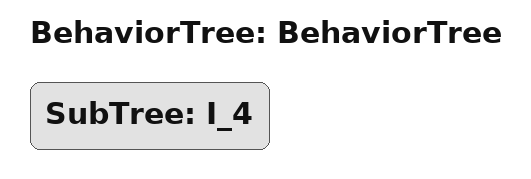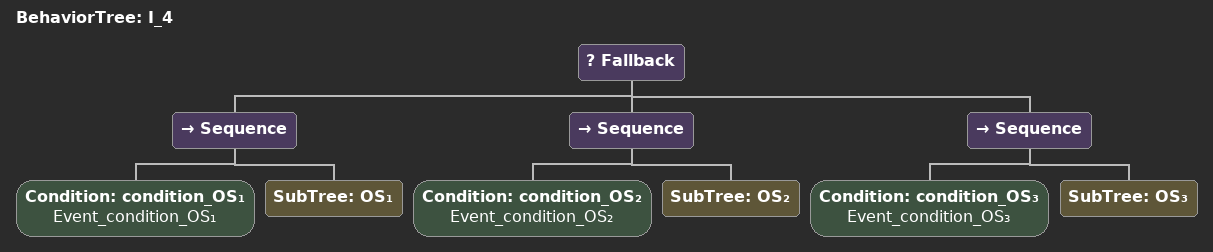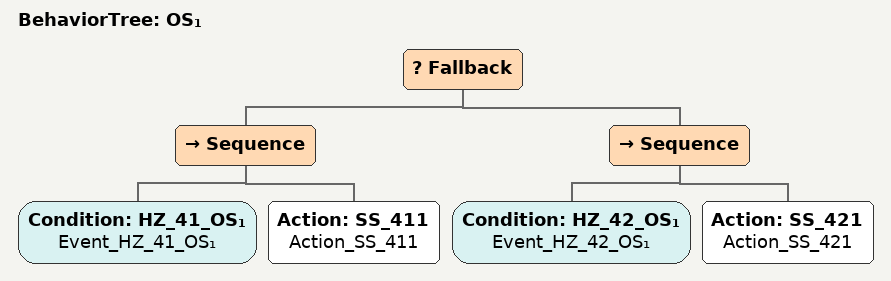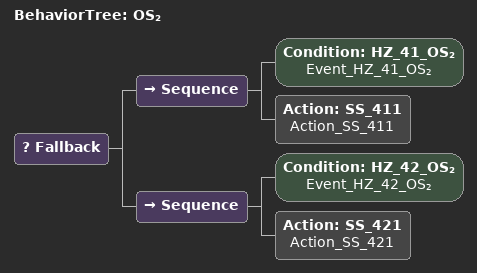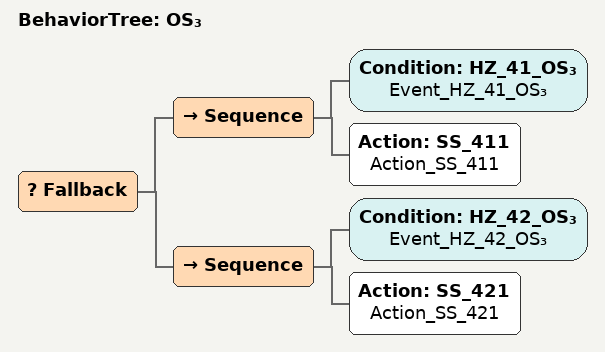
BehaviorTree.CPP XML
<?xml version="1.0" ?>
<root main_tree_to_execute="BehaviorTree">
  <BehaviorTree ID="BehaviorTree">
    <SubTree ID="I_4"/>
  </BehaviorTree>
  <BehaviorTree ID="I_4">
    <Fallback>
      <Sequence>
        <Condition ID="condition_OS₁" name="Event_condition_OS₁"/>
        <SubTree ID="OS₁"/>
      </Sequence>
      <Sequence>
        <Condition ID="condition_OS₂" name="Event_condition_OS₂"/>
        <SubTree ID="OS₂"/>
      </Sequence>
      <Sequence>
        <Condition ID="condition_OS₃" name="Event_condition_OS₃"/>
        <SubTree ID="OS₃"/>
      </Sequence>
    </Fallback>
  </BehaviorTree>
  <BehaviorTree ID="OS₁">
    <Fallback>
      <Sequence>
        <Condition ID="HZ_41_OS₁" name="Event_HZ_41_OS₁"/>
        <Action ID="SS_411" name="Action_SS_411"/>
      </Sequence>
      <Sequence>
        <Condition ID="HZ_42_OS₁" name="Event_HZ_42_OS₁"/>
        <Action ID="SS_421" name="Action_SS_421"/>
      </Sequence>
    </Fallback>
  </BehaviorTree>
  <BehaviorTree ID="OS₂">
    <Fallback>
      <Sequence>
        <Condition ID="HZ_41_OS₂" name="Event_HZ_41_OS₂"/>
        <Action ID="SS_411" name="Action_SS_411"/>
      </Sequence>
      <Sequence>
        <Condition ID="HZ_42_OS₂" name="Event_HZ_42_OS₂"/>
        <Action ID="SS_421" name="Action_SS_421"/>
      </Sequence>
    </Fallback>
  </BehaviorTree>
  <BehaviorTree ID="OS₃">
    <Fallback>
      <Sequence>
        <Condition ID="HZ_41_OS₃" name="Event_HZ_41_OS₃"/>
        <Action ID="SS_411" name="Action_SS_411"/>
      </Sequence>
      <Sequence>
        <Condition ID="HZ_42_OS₃" name="Event_HZ_42_OS₃"/>
        <Action ID="SS_421" name="Action_SS_421"/>
      </Sequence>
    </Fallback>
  </BehaviorTree>
</root>
